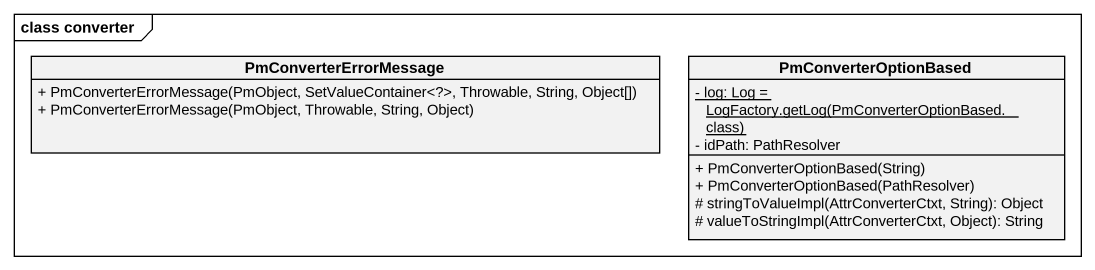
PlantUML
@startuml
mainframe class converter
hide circle
hide empty members
skinparam classAttributeIconSize 0
class PmConverterErrorMessage {
  + PmConverterErrorMessage(PmObject, SetValueContainer<?>, Throwable, String, Object[])
  + PmConverterErrorMessage(PmObject, Throwable, String, Object)
}
class PmConverterOptionBased {
  {static} {field} - log: Log = LogFactory.getLog(PmConverterOptionBased.class)
  - idPath: PathResolver
  + PmConverterOptionBased(String)
  + PmConverterOptionBased(PathResolver)
  # stringToValueImpl(AttrConverterCtxt, String): Object
  # valueToStringImpl(AttrConverterCtxt, Object): String
}
@enduml
